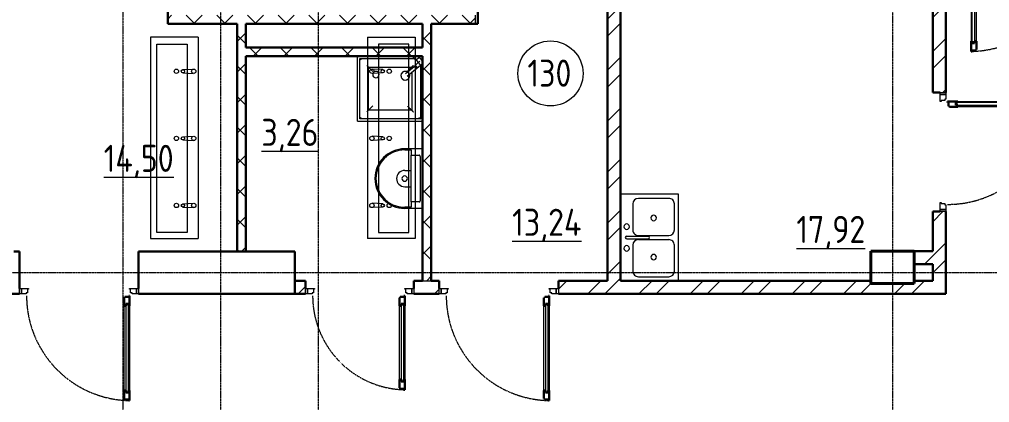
# Model space of a CAD drawing. Header units: millimetres. Extents: x -695119 to 412940, y -249585 to 622758.
# Drawn here: x -94671 to -85721, y 525560 to 529100 of the extents above; entities that cross this region are included whole.
import ezdxf

# ---------------------------------------------------------------- set-up
doc = ezdxf.new("R2010")
doc.units = ezdxf.units.MM
doc.linetypes.add('ADSK_Линия сетки', pattern=[25, 20, -2.5, 0, -2.5])
doc.linetypes.add('ADSK_Штриховая_ш2 п1_5', pattern=[4.5, 3, -1.5])
for name, color, linetype, lineweight in [('Двери', 8, 'Continuous', 9), ('Каркас_Импост', 8, 'Continuous', 9), ('Линии', 7, 'Continuous', 9), ('Марки помещений', 8, 'Continuous', 20), ('Монтажный зазор', 8, 'Continuous', 9), ('Несущие колонны', 252, 'Continuous', 18), ('Оси', 252, 'Continuous', 9), ('Остекление', 8, 'Continuous', 9), ('Открывание', 8, 'ADSK_Штриховая_ш2 п1_5', 9), ('Панель', 252, 'Continuous', 30), ('Сантехнические приборы', 8, 'Continuous', 18), ('Стены разрез', 7, 'Continuous', 30), ('Стены штриховка', 7, 'Continuous', 9)]:
    doc.layers.add(name, color=color, linetype=linetype, lineweight=lineweight)
doc.layers.add('Стены', color=194, linetype='Continuous')
doc.styles.add('GOST Common_2', font='', dxfattribs={"width": 0.9, "height": 250})
doc.styles.get('GOST Common_2').set_extended_font_data('GOST type B')
pattern_1 = [(45, (-109179.56, 538399.8), (-235.7317, 235.7317), []), (45, (-109022.4, 538399.8), (-235.7317, 235.7317), [])]
pattern_2 = [(45, (-109179.56, 538399.79), (-141.4214, 141.4214), []), (135, (-109179.56, 538399.79), (-141.4214, -141.4214), [])]

# ---------------------------------------------------------------- blocks, each defined once
blk = doc.blocks.new('ADSK_КолоннаЖБ_Прямоугольная1 - 300x400-1328091-План 1 этажа смеж')
at = {"layer": 'Несущие колонны', "lineweight": 40}
for p, q in [((-200, 150), (200, 150)), ((-200, -150), (-200, 150)), ((200, 150), (200, -150)), ((200, -150), (-200, -150))]:
    blk.add_line(p, q, dxfattribs=at)
blk = doc.blocks.new('Дверь_Alumark_однопольная_S50 - Дв-8_Ш_1100х2350 Пр-2610418-План 1 этажа смеж')
at = {"layer": 'Каркас_Импост'}
for p, q in [((-405, 60), (-364, 60)), ((-405, 10), (-405, 60)), ((-341, 10), (-405, 10)), ((-364, 60), (-364, 52)), ((-364, 52), (-350, 52)), ((-350, 52), (-350, 18)), ((-350, 18), (-341, 18)), ((-341, 18), (-341, 10)), ((591, 18), (600, 18)), ((591, 10), (591, 18)), ((655, 10), (591, 10)), ((600, 52), (614, 52)), ((600, 18), (600, 52)), ((614, 52), (614, 60)), ((614, 60), (655, 60)), ((655, 60), (655, 10))]:
    blk.add_line(p, q, dxfattribs=at)
at = {"layer": 'Монтажный зазор'}
for p, q in [((-425, 60), (-405, 60)), ((-425, 10), (-425, 60)), ((-405, 10), (-425, 10)), ((-405, 60), (-405, 10)), ((655, 60), (675, 60)), ((655, 10), (655, 60)), ((675, 10), (655, 10)), ((675, 60), (675, 10))]:
    blk.add_line(p, q, dxfattribs=at)
at = {"layer": 'Остекление'}
for p, q in [((-332, 970), (-332, 154)), ((-308, 970), (-332, 970)), ((-308, 154), (-308, 970)), ((-332, 154), (-308, 154))]:
    blk.add_line(p, q, dxfattribs=at)
at = {"layer": 'Открывание'}
blk.add_arc((-359, 78), 968, 0, 88.93452, dxfattribs=at)
at = {"layer": 'Панель'}
for p, q in [((-341, 1046), (-333, 1046)), ((-341, 952), (-341, 1046)), ((-333, 1046), (-333, 1037)), ((-333, 1037), (-299, 1037)), ((-299, 1037), (-299, 1028)), ((-299, 1028), (-291, 1028)), ((-291, 1028), (-291, 952)), ((-332, 952), (-341, 952)), ((-332, 970), (-332, 952)), ((-308, 970), (-332, 970)), ((-308, 952), (-308, 970)), ((-291, 952), (-308, 952)), ((-341, 78), (-341, 172)), ((-332, 172), (-341, 172)), ((-332, 154), (-332, 172)), ((-308, 154), (-332, 154)), ((-308, 172), (-308, 154)), ((-291, 172), (-308, 172)), ((-299, 96), (-299, 87)), ((-291, 96), (-299, 96)), ((-291, 172), (-291, 96)), ((-333, 78), (-341, 78)), ((-333, 87), (-333, 78)), ((-299, 87), (-333, 87))]:
    blk.add_line(p, q, dxfattribs=at)
at = {"layer": 'Панель', "lineweight": 9}
for p, q in [((-341, 172), (-341, 952)), ((-291, 952), (-291, 172))]:
    blk.add_line(p, q, dxfattribs=at)
blk = doc.blocks.new('Дверь_Alumark_однопольная_S50 - Дв-8_Ш_1100х2350 Пр-2610413-План 1 этажа смеж')
at = {"layer": 'Каркас_Импост'}
for p, q in [((-405, 195), (-364, 195)), ((-405, 145), (-405, 195)), ((-364, 195), (-364, 187)), ((-364, 187), (-350, 187)), ((-350, 187), (-350, 153)), ((600, 187), (614, 187)), ((600, 153), (600, 187)), ((614, 187), (614, 195)), ((614, 195), (655, 195)), ((655, 195), (655, 145)), ((-341, 145), (-405, 145)), ((-350, 153), (-341, 153)), ((-341, 153), (-341, 145)), ((591, 153), (600, 153)), ((591, 145), (591, 153)), ((655, 145), (591, 145))]:
    blk.add_line(p, q, dxfattribs=at)
at = {"layer": 'Монтажный зазор'}
for p, q in [((-425, 195), (-405, 195)), ((-425, 145), (-425, 195)), ((-405, 195), (-405, 145)), ((655, 195), (675, 195)), ((655, 145), (655, 195)), ((675, 195), (675, 145)), ((-405, 145), (-425, 145)), ((675, 145), (655, 145))]:
    blk.add_line(p, q, dxfattribs=at)
at = {"layer": 'Остекление'}
for p, q in [((-332, 1105), (-332, 289)), ((-308, 1105), (-332, 1105)), ((-308, 289), (-308, 1105)), ((-332, 289), (-308, 289))]:
    blk.add_line(p, q, dxfattribs=at)
at = {"layer": 'Открывание'}
blk.add_arc((-359, 213), 968, 0, 88.93452, dxfattribs=at)
at = {"layer": 'Панель'}
for p, q in [((-341, 1181), (-333, 1181)), ((-341, 1087), (-341, 1181)), ((-333, 1181), (-333, 1172)), ((-333, 1172), (-299, 1172)), ((-299, 1172), (-299, 1163)), ((-332, 1087), (-341, 1087)), ((-332, 1105), (-332, 1087)), ((-308, 1105), (-332, 1105)), ((-308, 1087), (-308, 1105)), ((-291, 1087), (-308, 1087)), ((-299, 1163), (-291, 1163)), ((-291, 1163), (-291, 1087)), ((-341, 213), (-341, 307)), ((-332, 307), (-341, 307)), ((-332, 289), (-332, 307)), ((-308, 289), (-332, 289)), ((-308, 307), (-308, 289)), ((-291, 307), (-308, 307)), ((-291, 307), (-291, 231)), ((-333, 213), (-341, 213)), ((-333, 222), (-333, 213)), ((-299, 222), (-333, 222)), ((-299, 231), (-299, 222)), ((-291, 231), (-299, 231))]:
    blk.add_line(p, q, dxfattribs=at)
at = {"layer": 'Панель', "lineweight": 9}
for p, q in [((-341, 307), (-341, 1087)), ((-291, 1087), (-291, 307))]:
    blk.add_line(p, q, dxfattribs=at)
blk = doc.blocks.new('Дверь_Alumark_однопольная_S50 - Дв-8л_Ш_1100х2350 Л-3931643-План 1 этажа смеж')
at = {"layer": 'Каркас_Импост'}
for p, q in [((-364, 60), (-405, 60)), ((-405, 60), (-405, 10)), ((-405, 10), (-341, 10)), ((-364, 52), (-364, 60)), ((-350, 52), (-364, 52)), ((-350, 18), (-350, 52)), ((-341, 18), (-350, 18)), ((-341, 10), (-341, 18)), ((600, 18), (591, 18)), ((591, 18), (591, 10)), ((591, 10), (655, 10)), ((614, 52), (600, 52)), ((600, 52), (600, 18)), ((614, 60), (614, 52)), ((655, 60), (614, 60)), ((655, 10), (655, 60))]:
    blk.add_line(p, q, dxfattribs=at)
at = {"layer": 'Монтажный зазор'}
for p, q in [((-425, 60), (-425, 10)), ((-405, 60), (-425, 60)), ((-425, 10), (-405, 10)), ((-405, 10), (-405, 60)), ((675, 60), (655, 60)), ((655, 60), (655, 10)), ((655, 10), (675, 10)), ((675, 10), (675, 60))]:
    blk.add_line(p, q, dxfattribs=at)
at = {"layer": 'Остекление'}
for p, q in [((558, 154), (558, 970)), ((558, 970), (582, 970)), ((582, 970), (582, 154)), ((582, 154), (558, 154))]:
    blk.add_line(p, q, dxfattribs=at)
at = {"layer": 'Открывание'}
blk.add_arc((609, 78), 968, 91.06548, 180, dxfattribs=at)
at = {"layer": 'Панель'}
for p, q in [((549, 1028), (541, 1028)), ((541, 1028), (541, 952)), ((583, 1037), (549, 1037)), ((549, 1037), (549, 1028)), ((591, 1046), (583, 1046)), ((583, 1046), (583, 1037)), ((591, 952), (591, 1046)), ((541, 952), (558, 952)), ((558, 952), (558, 970)), ((558, 970), (582, 970)), ((582, 970), (582, 952)), ((582, 952), (591, 952)), ((541, 172), (541, 96)), ((541, 172), (558, 172)), ((541, 96), (549, 96)), ((549, 96), (549, 87)), ((558, 172), (558, 154)), ((558, 154), (582, 154)), ((582, 172), (591, 172)), ((582, 154), (582, 172)), ((591, 78), (591, 172)), ((549, 87), (583, 87)), ((583, 87), (583, 78)), ((583, 78), (591, 78))]:
    blk.add_line(p, q, dxfattribs=at)
at = {"layer": 'Панель', "lineweight": 9}
for p, q in [((541, 952), (541, 172)), ((591, 172), (591, 952))]:
    blk.add_line(p, q, dxfattribs=at)
blk = doc.blocks.new('ИГСП_ООО САНИТА сантехника_Умывальник - ИГСП_ООО САНИТА сантехника_Умывальник-V4-План 1 этажа смеж')
at = {"layer": 'Сантехнические приборы'}
for p, q in [((-275, 0), (-275, -165)), ((275, 0), (275, -165)), ((-215, -105), (-215, -31.3)), ((-205, -21.3), (205, -21.3)), ((215, -31.3), (215, -105)), ((-265, -165), (-265, -105)), ((-265, -105), (-215, -105)), ((-205, -105), (-215, -105)), ((205, -105), (-205, -105)), ((-75, -165), (-75, -105)), ((75, -165), (75, -105)), ((215, -105), (205, -105)), ((215, -105), (265, -105)), ((265, -105), (265, -165))]:
    blk.add_line(p, q, dxfattribs=at)
at = {"layer": 'Сантехнические приборы', "flags": 128}
for points in [[(-205, -21.3), (-205.4, -21.3), (-205.8, -21.3), (-206.2, -21.3), (-206.6, -21.4), (-207, -21.5), (-207.4, -21.6), (-207.8, -21.7), (-208.1, -21.8), (-208.5, -21.9), (-208.9, -22.1), (-209.3, -22.2), (-209.6, -22.4), (-210, -22.6), (-210.3, -22.8), (-210.6, -23), (-211, -23.2), (-211.3, -23.5), (-211.6, -23.7), (-211.9, -24), (-212.2, -24.3), (-212.4, -24.6), (-212.7, -24.9), (-213, -25.2), (-213.2, -25.5), (-213.4, -25.9), (-213.6, -26.2), (-213.8, -26.6), (-214, -26.9), (-214.2, -27.3), (-214.3, -27.6), (-214.5, -28), (-214.6, -28.4), (-214.7, -28.8), (-214.8, -29.2), (-214.9, -29.6), (-214.9, -30), (-215, -30.4), (-215, -30.8), (-215, -31.2), (-215, -31.3)], [(215, -31.3), (215, -30.9), (215, -30.5), (214.9, -30.1), (214.9, -29.7), (214.8, -29.3), (214.7, -28.9), (214.6, -28.5), (214.5, -28.1), (214.4, -27.7), (214.2, -27.4), (214, -27), (213.9, -26.6), (213.7, -26.3), (213.5, -26), (213.3, -25.6), (213, -25.3), (212.8, -25), (212.5, -24.7), (212.2, -24.4), (212, -24.1), (211.7, -23.8), (211.4, -23.6), (211.1, -23.3), (210.7, -23.1), (210.4, -22.9), (210.1, -22.6), (209.7, -22.4), (209.4, -22.3), (209, -22.1), (208.6, -21.9), (208.2, -21.8), (207.9, -21.7), (207.5, -21.6), (207.1, -21.5), (206.7, -21.4), (206.3, -21.4), (205.9, -21.3), (205.5, -21.3), (205.1, -21.3), (205, -21.3)], [(-265, -165), (-264.8, -175.6), (-264.2, -186.2), (-263.1, -196.7), (-261.6, -207.2), (-259.7, -217.6), (-257.4, -228), (-254.7, -238.2), (-251.5, -248.4), (-248, -258.4), (-244.1, -268.2), (-239.8, -277.9), (-235.1, -287.4), (-230, -296.7), (-224.5, -305.8), (-218.7, -314.6), (-212.6, -323.3), (-206.1, -331.6), (-199.2, -339.7), (-192.1, -347.6), (-184.6, -355.1), (-176.9, -362.3), (-168.8, -369.2), (-160.5, -375.8), (-152, -382.1), (-143.2, -388), (-134.1, -393.5), (-124.9, -398.7), (-115.5, -403.5), (-105.8, -408), (-96, -412), (-86.1, -415.6), (-76, -418.9), (-65.8, -421.7), (-55.4, -424.1), (-45, -426.1), (-34.6, -427.7), (-24, -428.9), (-13.5, -429.7), (-2.9, -430), (7.7, -429.9), (18.3, -429.4), (28.9, -428.4), (39.4, -427.1), (49.8, -425.3), (60.2, -423.1), (70.5, -420.5), (80.6, -417.4), (90.7, -414), (100.6, -410.2), (110.3, -406), (119.8, -401.4), (129.2, -396.4), (138.3, -391), (147.3, -385.3), (156, -379.3), (164.4, -372.8), (172.6, -366.1), (180.5, -359), (188.1, -351.7), (195.4, -344), (202.4, -336), (209.1, -327.8), (215.4, -319.3), (221.4, -310.6), (227.1, -301.6), (232.4, -292.4), (237.3, -283), (241.8, -273.4), (245.9, -263.7), (249.7, -253.8), (253, -243.7), (256, -233.5), (258.5, -223.2), (260.6, -212.9), (262.3, -202.4), (263.6, -191.9), (264.5, -181.3), (264.9, -170.7), (265, -165)]]:
    blk.add_lwpolyline(points, dxfattribs=at)
at = {"layer": 'Сантехнические приборы'}
for centre, radius, start, end in [((-205, -31.3), 10, 90, 180), ((205, -31.3), 10, 0, 90), ((0, -165), 275, 180, 360), ((0, -165), 265, 180, 0), ((0, -165), 75, 180, 0), ((0, -165), 25, 0, 180), ((0, -165), 25, 180, 360)]:
    blk.add_arc(centre, radius, start, end, dxfattribs=at)
blk = doc.blocks.new('ИГСП_ВИЗ_Душевой поддон - Ш_Поддон 600х600-3759801-План 1 этажа смеж')
at = {"layer": 'Сантехнические приборы'}
for p, q in [((300, 300), (-300, 300)), ((-280, -215.6), (-280, 280)), ((-280, 280), (280, 280)), ((280, 280), (280, -280)), ((300, 300), (300, -300)), ((-200, -151.6), (-200, 200)), ((-200, 200), (200, 200)), ((200, 200), (200, -200)), ((-200, -200), (-200, -186.9)), ((200, -200), (-200, -200)), ((280, -280), (-220.9, -280))]:
    blk.add_line(p, q, dxfattribs=at)
for start, end in [(0, 180), (180, 270), (270, 0)]:
    blk.add_arc((130, -130), 30, start, end, dxfattribs=at)
for points, knots in [([(-265, 265), (-266.3, 266.3), (-268.3, 268.3), (-270.8, 270.8), (-272.2, 272.2), (-273.3, 273.3), (-274.4, 274.4), (-275.4, 275.4), (-276.3, 276.3), (-277.1, 277.1), (-278, 278), (-278.9, 278.9), (-279.7, 279.7), (-280, 280), (-280, 280)], [0, 0, 0, 0, 0.166667, 0.25, 0.333333, 0.375, 0.416667, 0.5, 0.541667, 0.583333, 0.666667, 0.75, 0.833333, 1, 1, 1, 1]), ([(265, 265), (266.3, 266.3), (268.3, 268.3), (270.8, 270.8), (272.2, 272.2), (273.3, 273.3), (274.4, 274.4), (275.4, 275.4), (276.3, 276.3), (277.1, 277.1), (278, 278), (278.9, 278.9), (279.7, 279.7), (280, 280), (280, 280)], [0, 0, 0, 0, 0.166667, 0.25, 0.333333, 0.375, 0.416667, 0.5, 0.541667, 0.583333, 0.666667, 0.75, 0.833333, 1, 1, 1, 1]), ([(-200, 200), (-200, 200), (-200.3, 200.3), (-201.1, 201.1), (-202, 202), (-202.9, 202.9), (-203.7, 203.7), (-204.6, 204.6), (-205.8, 205.8), (-207.2, 207.2), (-208.4, 208.4), (-209.6, 209.6), (-211.7, 211.7), (-213.7, 213.7), (-215, 215)], [0, 0, 0, 0, 0.166667, 0.25, 0.333333, 0.416667, 0.458333, 0.5, 0.583333, 0.666667, 0.708333, 0.75, 0.833333, 1, 1, 1, 1]), ([(-160, 160), (-163.5, 163.6), (-168.7, 168.7), (-175.4, 175.3), (-179.3, 179.3), (-182.2, 182.2), (-185.1, 185.1), (-187.7, 187.7), (-190.1, 190.1), (-192.3, 192.3), (-194.7, 194.7), (-197.1, 197.1), (-199.3, 199.3), (-200, 200), (-200, 200)], [0, 0, 0, 0, 0.166667, 0.25, 0.333333, 0.375, 0.416667, 0.5, 0.541667, 0.583333, 0.666667, 0.75, 0.833333, 1, 1, 1, 1]), ([(200, 200), (200, 200), (199.3, 199.3), (197.1, 197.1), (194.7, 194.7), (192.3, 192.3), (190.1, 190.1), (187.7, 187.7), (185.1, 185.1), (182.2, 182.2), (179.3, 179.3), (175.3, 175.4), (168.7, 168.7), (163.6, 163.5), (160, 160)], [-1, -1, -1, -1, -0.833333, -0.75, -0.666667, -0.583333, -0.541667, -0.5, -0.416667, -0.375, -0.333333, -0.25, -0.166667, 0, 0, 0, 0]), ([(200, 200), (200, 200), (200.3, 200.3), (201.1, 201.1), (202, 202), (202.9, 202.9), (203.7, 203.7), (204.6, 204.6), (205.8, 205.8), (207.2, 207.2), (208.4, 208.4), (209.6, 209.6), (211.7, 211.7), (213.7, 213.7), (215, 215)], [0, 0, 0, 0, 0.166667, 0.25, 0.333333, 0.416667, 0.458333, 0.5, 0.583333, 0.666667, 0.708333, 0.75, 0.833333, 1, 1, 1, 1]), ([(-160, -160), (-163.6, -163.5), (-168.7, -168.7), (-175.3, -175.4), (-179.3, -179.3), (-182.2, -182.2), (-185.1, -185.1), (-187.7, -187.7), (-190.1, -190.1), (-192.3, -192.3), (-194.7, -194.7), (-197.1, -197.1), (-199.3, -199.3), (-200, -200), (-200, -200)], [0, 0, 0, 0, 0.166667, 0.25, 0.333333, 0.375, 0.416667, 0.5, 0.541667, 0.583333, 0.666667, 0.75, 0.833333, 1, 1, 1, 1]), ([(160, -160), (163.5, -163.6), (168.7, -168.7), (175.4, -175.3), (179.3, -179.3), (182.2, -182.2), (185.1, -185.1), (187.7, -187.7), (190.1, -190.1), (192.3, -192.3), (194.7, -194.7), (197.1, -197.1), (199.3, -199.3), (200, -200), (200, -200)], [0, 0, 0, 0, 0.166667, 0.25, 0.333333, 0.375, 0.416667, 0.5, 0.541667, 0.583333, 0.666667, 0.75, 0.833333, 1, 1, 1, 1]), ([(-200, -200), (-200, -200), (-200.3, -200.3), (-201.1, -201.1), (-202, -202), (-202.9, -202.9), (-203.7, -203.7), (-204.6, -204.6), (-205.8, -205.8), (-207.2, -207.2), (-208.4, -208.4), (-209.6, -209.6), (-211.7, -211.7), (-213.7, -213.7), (-215, -215)], [0, 0, 0, 0, 0.166667, 0.25, 0.333333, 0.416667, 0.458333, 0.5, 0.583333, 0.666667, 0.708333, 0.75, 0.833333, 1, 1, 1, 1]), ([(215, -215), (213.7, -213.7), (211.7, -211.7), (209.2, -209.2), (207.8, -207.8), (206.7, -206.7), (205.6, -205.6), (204.6, -204.6), (203.7, -203.7), (202.9, -202.9), (202, -202), (201.1, -201.1), (200.3, -200.3), (200, -200), (200, -200)], [-1, -1, -1, -1, -0.833333, -0.75, -0.666667, -0.625, -0.583333, -0.5, -0.458333, -0.416667, -0.333333, -0.25, -0.166667, 0, 0, 0, 0]), ([(280, -280), (280, -280), (279.7, -279.7), (278.9, -278.9), (278, -278), (277.1, -277.1), (276.3, -276.3), (275.4, -275.4), (274.4, -274.4), (273.3, -273.3), (272.2, -272.2), (270.8, -270.8), (268.3, -268.3), (266.3, -266.3), (265, -265)], [-1, -1, -1, -1, -0.833333, -0.75, -0.666667, -0.583333, -0.541667, -0.5, -0.416667, -0.375, -0.333333, -0.25, -0.166667, 0, 0, 0, 0])]:
    blk.add_open_spline(points, degree=3, knots=knots, dxfattribs=at)
blk = doc.blocks.new('ИГСП_Смеситель настенный_ГОСТ25809-96 - См-ДшДРНШл-V71-План 1 этажа смеж')
at = {"layer": 'Сантехнические приборы'}
for p, q in [((18.4, 371.8), (18.4, 315.9)), ((144, 387.8), (39, 390.3)), ((39, 358), (144, 360.5)), ((58.4, 315.9), (58.4, 419.5)), ((63.5, 424.6), (63.5, 425.5)), ((216, 387.5), (116.7, 387.5)), ((116.7, 362.5), (216, 362.5)), ((144, 361.8), (144, 360.5)), ((233, 414.1), (230.8, 414.3)), ((63.5, 325.4), (12.7, 325.4)), ((12.7, 325.4), (12.7, 319.1)), ((63.5, 276.2), (63.5, 325.4)), ((230.8, 333.8), (233, 334))]:
    blk.add_line(p, q, dxfattribs=at)
at = {"layer": 'Сантехнические приборы', "flags": 128}
for points in [[(116.7, 387.5), (115.7, 387.5), (114.7, 387.5), (113.8, 387.5), (113, 387.5), (112.2, 387.5), (111.4, 387.5), (110.7, 387.5), (110.1, 387.5), (109.5, 387.5), (109, 387.5), (108.6, 387.5), (108.2, 387.5), (107.9, 387.5), (107.6, 387.5), (107.4, 387.5), (107.3, 387.5), (107.3, 387.5)], [(107.3, 362.5), (107.3, 362.5), (107.5, 362.5), (107.7, 362.5), (108, 362.5), (108.3, 362.5), (108.7, 362.5), (109.2, 362.5), (109.7, 362.5), (110.3, 362.5), (110.9, 362.5), (111.6, 362.5), (112.4, 362.5), (113.2, 362.5), (114.1, 362.5), (115, 362.5), (116, 362.5), (116.7, 362.5)], [(241, 412), (239.5, 412.6), (238, 413), (236.4, 413.4), (234.9, 413.8), (233.3, 414), (231.7, 414.2), (230.1, 414.4), (228.5, 414.4), (226.9, 414.5), (225.3, 414.4), (223.7, 414.3), (222.1, 414.1), (220.5, 413.8), (219, 413.5), (217.4, 413.2), (215.9, 412.7), (214.4, 412.2), (212.9, 411.7), (211.4, 411), (209.9, 410.3), (208.5, 409.6), (207.1, 408.8), (205.8, 408), (204.4, 407), (203.2, 406.1), (201.9, 405.1), (200.7, 404), (199.6, 402.9), (198.4, 401.8), (197.4, 400.6), (196.4, 399.3), (195.4, 398), (194.5, 396.7), (193.6, 395.4), (192.8, 394), (192, 392.6), (191.3, 391.1), (190.7, 389.6), (190.1, 388.1), (189.6, 386.6), (189.1, 385.1), (188.7, 383.5), (188.4, 382), (188.1, 380.4), (187.9, 378.8), (187.7, 377.2), (187.6, 375.6), (187.6, 374.1)], [(187.6, 374.1), (187.6, 372.5), (187.7, 370.9), (187.9, 369.3), (188.1, 367.7), (188.4, 366.1), (188.7, 364.5), (189.1, 363), (189.6, 361.4), (190.1, 359.9), (190.7, 358.4), (191.4, 356.9), (192.1, 355.5), (192.8, 354.1), (193.7, 352.7), (194.5, 351.3), (195.4, 350), (196.4, 348.7), (197.4, 347.5), (198.5, 346.3), (199.6, 345.2), (200.8, 344.1), (202, 343), (203.2, 342), (204.5, 341), (205.9, 340.1), (207.2, 339.3), (208.6, 338.5), (210, 337.8), (211.5, 337.1), (213, 336.5), (214.5, 335.9), (216, 335.4), (217.5, 335), (219.1, 334.6), (220.6, 334.3), (222.2, 334), (223.8, 333.9), (225.4, 333.7), (227, 333.7), (228.6, 333.7), (230.2, 333.8), (231.8, 333.9), (233.4, 334.1), (235, 334.4), (236.5, 334.8), (238.1, 335.2), (239.6, 335.6), (241, 336.1)]]:
    blk.add_lwpolyline(points, dxfattribs=at)
at = {"layer": 'Сантехнические приборы'}
for start, end in [(165, 180), (180, 195), (105, 158.56167), (203.31027, 216.67658), (222.64074, 236.70666), (240, 255), (262.49125, 279.30332)]:
    blk.add_arc((107.3, 375), 12.5, start, end, dxfattribs=at)
for centre, major_axis, start_param, end_param in [((227.5, 374.1), (0, 40.4), 0.456571, 0.576516), ((227.5, 374.1), (0, 40.4), 6.200292, 6.320479), ((229.7, 374.1), (0, 40.2), 4.712389, 6.283185), ((229.7, 374.1), (0, 40.2), 3.141593, 4.712389), ((227.5, 374.1), (0, 40.4), 5.708701, 6.175721), ((227.5, 374.1), (0, 40.4), 5.121537, 5.331775), ((227.5, 374.1), (0, 40.4), 4.246302, 4.331237), ((227.5, 374.1), (0, 40.4), 4.712389, 4.895955), ((227.5, 374.1), (0, 40.4), 2.094395, 2.12839), ((227.5, 374.1), (0, 40.4), 2.565108, 2.70999), ((227.5, 374.1), (0, 40.4), 3.107058, 3.728593), ((227.5, 374.1), (0, 40.4), 4.12978, 4.227438)]:
    blk.add_ellipse(centre, major_axis=major_axis, ratio=0.98191, start_param=start_param, end_param=end_param, dxfattribs=at)
blk.add_open_spline([(94.8, 375), (94.8, 376.5), (95.3, 379.4), (97.5, 383.2), (100.9, 386), (104.4, 387.3), (106.5, 387.5), (107.3, 387.5)], degree=3, knots=[0, 0, 0, 0, 0.1111111, 0.2222222, 0.3333333, 0.4444444, 0.4998563, 0.4998563, 0.4998563, 0.4998563], dxfattribs=at)
for points in [[(109.4, 362.7), (108, 362.4), (105, 362.4), (100.9, 363.9), (97.5, 366.8), (95.3, 370.6), (94.8, 373.5), (94.8, 375)], [(107.5, 375), (107.5, 376.5), (107.9, 379.4), (109.5, 383.2), (112, 386), (115.1, 387.6), (117.3, 387.6), (118.3, 387.3)], [(118.3, 362.7), (117.3, 362.4), (115.1, 362.4), (112, 363.9), (109.5, 366.8), (107.9, 370.6), (107.5, 373.5), (107.5, 375)]]:
    blk.add_open_spline(points, degree=3, dxfattribs=at)
blk = doc.blocks.new('Дверь_Alumark_однопольная_S50 - Дв-9_Ш_1000х2350 Пр-3919071-План 1 этажа смеж')
at = {"layer": 'Каркас_Импост'}
for p, q in [((-355, 60), (-314, 60)), ((-355, 10), (-355, 60)), ((-291, 10), (-355, 10)), ((-314, 60), (-314, 52)), ((-314, 52), (-300, 52)), ((-300, 52), (-300, 18)), ((-300, 18), (-291, 18)), ((-291, 18), (-291, 10)), ((541, 18), (550, 18)), ((541, 10), (541, 18)), ((605, 10), (541, 10)), ((550, 52), (564, 52)), ((550, 18), (550, 52)), ((564, 52), (564, 60)), ((564, 60), (605, 60)), ((605, 60), (605, 10))]:
    blk.add_line(p, q, dxfattribs=at)
at = {"layer": 'Монтажный зазор'}
for p, q in [((-375, 60), (-355, 60)), ((-375, 10), (-375, 60)), ((-355, 10), (-375, 10)), ((-355, 60), (-355, 10)), ((605, 60), (625, 60)), ((605, 10), (605, 60)), ((625, 10), (605, 10)), ((625, 60), (625, 10))]:
    blk.add_line(p, q, dxfattribs=at)
at = {"layer": 'Остекление'}
for p, q in [((-282, 870), (-282, 154)), ((-258, 870), (-282, 870)), ((-258, 154), (-258, 870)), ((-282, 154), (-258, 154))]:
    blk.add_line(p, q, dxfattribs=at)
at = {"layer": 'Открывание'}
blk.add_arc((-309, 78), 868, 0, 88.81175, dxfattribs=at)
at = {"layer": 'Панель'}
for p, q in [((-291, 946), (-283, 946)), ((-291, 852), (-291, 946)), ((-283, 946), (-283, 937)), ((-283, 937), (-249, 937)), ((-249, 937), (-249, 928)), ((-249, 928), (-241, 928)), ((-241, 928), (-241, 852)), ((-282, 852), (-291, 852)), ((-282, 870), (-282, 852)), ((-258, 870), (-282, 870)), ((-258, 852), (-258, 870)), ((-241, 852), (-258, 852)), ((-291, 78), (-291, 172)), ((-282, 172), (-291, 172)), ((-282, 154), (-282, 172)), ((-258, 154), (-282, 154)), ((-258, 172), (-258, 154)), ((-241, 172), (-258, 172)), ((-249, 96), (-249, 87)), ((-241, 96), (-249, 96)), ((-241, 172), (-241, 96)), ((-283, 78), (-291, 78)), ((-283, 87), (-283, 78)), ((-249, 87), (-283, 87))]:
    blk.add_line(p, q, dxfattribs=at)
at = {"layer": 'Панель', "lineweight": 9}
for p, q in [((-291, 172), (-291, 852)), ((-241, 852), (-241, 172))]:
    blk.add_line(p, q, dxfattribs=at)
blk = doc.blocks.new('Кухонная мойка-Двойная - 1000 x 535 мм-3931212-План 1 этажа смеж')
at = {"layer": 'Сантехнические приборы'}
for p, q in [((415.7, -265.2), (415.7, 269.8)), ((3, 212.7), (3, 15)), ((28.4, 212.7), (28.4, 15)), ((-346.2, 104.7), (-346.2, -176.3)), ((-54.2, 155.5), (-295.4, 155.5)), ((-3.4, 104.7), (-3.4, -176.3)), ((34.7, 104.7), (34.7, -176.3)), ((326.8, 155.5), (85.5, 155.5)), ((377.6, -176.3), (377.6, 104.7)), ((-384.3, -265.2), (415.7, -265.2)), ((-295.4, -227.1), (-54.2, -227.1)), ((85.5, -227.1), (326.8, -227.1))]:
    blk.add_line(p, q, dxfattribs=at)
for centre, radius, start, end in [((-84.3, 212.7), 25.4, 360, 180), ((-84.3, 212.7), 25.4, 180, 360), ((15.7, 212.7), 12.7, 360, 180), ((115.7, 212.7), 25.4, 360, 180), ((115.7, 212.7), 25.4, 180, 360), ((-295.4, 104.7), 50.8, 90, 180), ((-54.2, 104.7), 50.8, 360, 90), ((85.5, 104.7), 50.8, 90, 180), ((326.8, 104.7), 50.8, 360, 90), ((15.7, 15), 12.7, 180, 0), ((-165.3, -35.8), 25.4, 0, 180), ((-165.3, -35.8), 25.4, 180, 360), ((196.6, -35.8), 25.4, 0, 180), ((196.6, -35.8), 25.4, 180, 360), ((-295.4, -176.3), 50.8, 180, 270), ((-54.2, -176.3), 50.8, 270, 0), ((85.5, -176.3), 50.8, 180, 270), ((326.8, -176.3), 50.8, 270, 0)]:
    blk.add_arc(centre, radius, start, end, dxfattribs=at)
blk = doc.blocks.new('ADSK_Марка_Помещение_ОдноЗначение_Номер - Номер-462100-План 1 этажа смеж')
at = {"layer": 'Марки помещений'}
blk.add_circle((0, 0), 3, dxfattribs=at)

msp = doc.modelspace()

# ---------------------------------------------------------------- hatches: boundary and pattern name
at = {"layer": 'Стены разрез', "lineweight": 9}
h = msp.add_hatch(dxfattribs=at)
h.set_pattern_fill('FP_1', color=256, style=0, pattern_type=2)
h.set_pattern_definition(pattern_1)
h.paths.add_polyline_path([(-89245.535, 526685.058), (-89125.535, 526685.058), (-89125.535, 532960.058), (-89245.535, 532960.058), (-89245.535, 527186.87)])
h = msp.add_hatch(dxfattribs=at)
h.set_pattern_fill('FP_1', color=256, style=0, pattern_type=2)
h.set_pattern_definition(pattern_1)
h.paths.add_polyline_path([(-86125.535, 526685.058), (-86125.535, 527325.063), (-86245.535, 527325.063), (-86245.535, 526685.058)])
h.paths.add_polyline_path([(-86125.535, 528425.063), (-86125.535, 532960.058), (-86245.535, 532960.058), (-86245.535, 528425.063), (-86175.535, 528425.063)])
h = msp.add_hatch(dxfattribs=at)
h.set_pattern_fill('FP_2', color=256, style=0, pattern_type=2)
h.set_pattern_definition(pattern_2)
h.paths.add_polyline_path([(-90462.804, 529060.058), (-90462.804, 529140.058), (-93302.804, 529140.058), (-93302.804, 529060.058), (-90728.922, 529060.058)])
h = msp.add_hatch(dxfattribs=at)
h.set_pattern_fill('FP_2', color=256, style=0, pattern_type=2)
h.set_pattern_definition(pattern_2)
h.paths.add_polyline_path([(-92581.415, 526955.058), (-92581.415, 529060.058), (-92661.415, 529060.058), (-92661.415, 526955.058)])
h = msp.add_hatch(dxfattribs=at)
h.set_pattern_fill('FP_2', color=256, style=0, pattern_type=2)
h.set_pattern_definition(pattern_2)
h.paths.add_polyline_path([(-90951.415, 526685.058), (-90871.415, 526685.058), (-90871.415, 529060.058), (-90951.415, 529060.058), (-90951.415, 527186.87)])
h = msp.add_hatch(dxfattribs=at)
h.set_pattern_fill('FP_2', color=256, style=0, pattern_type=2)
h.set_pattern_definition(pattern_2)
h.paths.add_polyline_path([(-90951.415, 528760.058), (-90951.415, 528840.058), (-92581.415, 528840.058), (-92581.415, 528760.058), (-91087.696, 528760.058)])
h = msp.add_hatch(dxfattribs=at)
h.set_pattern_fill('FP_1', color=256, style=0, pattern_type=2)
h.set_pattern_definition(pattern_1)
h.paths.add_polyline_path([(-86415.535, 526840.058), (-86245.535, 526840.058), (-86245.535, 526960.058), (-86415.535, 526960.058)])
h = msp.add_hatch(dxfattribs=at)
h.set_pattern_fill('FP_1', color=256, style=0, pattern_type=2)
h.set_pattern_definition(pattern_1)
h.paths.add_polyline_path([(-86125.535, 526565.058), (-86125.535, 526685.058), (-86415.535, 526685.058), (-86415.535, 526660.058), (-86815.535, 526660.058), (-86815.535, 526685.058), (-89698.854, 526685.058), (-89698.854, 526565.058), (-87858.73, 526565.058)])
h.paths.add_polyline_path([(-92130.535, 526565.058), (-92031.415, 526565.058), (-92031.415, 526685.058), (-92130.535, 526685.058), (-92130.535, 526615.058)])
h.paths.add_polyline_path([(-90798.854, 526565.058), (-90798.854, 526685.058), (-91031.415, 526685.058), (-91031.415, 526565.058)])

# ---------------------------------------------------------------- linework, layer by layer
at = {"layer": 'Линии'}
for p, q in [((-93460.535, 528935.058), (-93460.535, 527075.058)), ((-93020.535, 528935.058), (-93460.535, 528935.058)), ((-93402.484, 528871.008), (-93122.484, 528871.008)), ((-93402.484, 527131.008), (-93402.484, 528871.008)), ((-93122.484, 528871.008), (-93122.484, 527131.008)), ((-93020.535, 528935.058), (-93020.535, 527075.058)), ((-91460.535, 528935.058), (-91020.535, 528935.058)), ((-91460.535, 528935.058), (-91460.535, 527075.058)), ((-91078.586, 528871.008), (-91358.586, 528871.008)), ((-91358.586, 528871.008), (-91358.586, 527131.008)), ((-91078.586, 527131.008), (-91078.586, 528871.008)), ((-91020.535, 528935.058), (-91020.535, 527075.058)), ((-93162.484, 528636.008), (-93063.488, 528640.983)), ((-93162.484, 528606.008), (-93063.488, 528601.033)), ((-91318.586, 528636.008), (-91417.583, 528640.983)), ((-91318.586, 528606.008), (-91417.583, 528601.033)), ((-93162.484, 528016.008), (-93063.488, 528020.983)), ((-93162.484, 527986.008), (-93063.488, 527981.033)), ((-91318.586, 528016.008), (-91417.583, 528020.983)), ((-91318.586, 527986.008), (-91417.583, 527981.033)), ((-93162.484, 527396.008), (-93063.488, 527400.983)), ((-93162.484, 527366.008), (-93063.488, 527361.033)), ((-91318.586, 527396.008), (-91417.583, 527400.983)), ((-91318.586, 527366.008), (-91417.583, 527361.033)), ((-93460.535, 527075.058), (-93020.535, 527075.058)), ((-93122.484, 527131.008), (-93402.484, 527131.008)), ((-91020.535, 527075.058), (-91460.535, 527075.058)), ((-91358.586, 527131.008), (-91078.586, 527131.008))]:
    msp.add_line(p, q, dxfattribs=at)
for centre, radius in [((-93222.484, 528621.008), 20), ((-93162.484, 528621.008), 15), ((-93062.484, 528621.008), 20), ((-91418.586, 528621.008), 20), ((-91318.586, 528621.008), 15), ((-91258.586, 528621.008), 20), ((-93222.484, 528001.008), 20), ((-93162.484, 528001.008), 15), ((-93062.484, 528001.008), 20), ((-91418.586, 528001.008), 20), ((-91318.586, 528001.008), 15), ((-91258.586, 528001.008), 20), ((-93222.484, 527381.008), 20), ((-93162.484, 527381.008), 15), ((-93062.484, 527381.008), 20), ((-91418.586, 527381.008), 20), ((-91318.586, 527381.008), 15), ((-91258.586, 527381.008), 20)]:
    msp.add_circle(centre, radius, dxfattribs=at)
at = {"layer": 'Несущие колонны', "lineweight": 40}
for p, q in [((-86415.535, 526960.058), (-86815.535, 526960.058)), ((-86815.535, 526960.058), (-86815.535, 526685.058)), ((-86415.535, 526685.058), (-86415.535, 526960.058))]:
    msp.add_line(p, q, dxfattribs=at)
at = {"layer": 'Несущие колонны'}
for p, q in [((-86815.535, 526685.058), (-86815.535, 526660.058)), ((-86815.535, 526660.058), (-86415.535, 526660.058)), ((-86415.535, 526660.058), (-86415.535, 526685.058))]:
    msp.add_line(p, q, dxfattribs=at)
at = {"layer": 'Оси', "linetype": 'ADSK_Линия сетки'}
for p, q in [((-93715.535, 572133.794), (-93715.535, 505864.372)), ((-92815.535, 535260.058), (-92815.535, 507134.372)), ((-91915.535, 535260.058), (-91915.535, 507134.372)), ((-86615.535, 535260.058), (-86615.535, 505864.372)), ((-72648.241, 526760.058), (-149587.813, 526760.058))]:
    msp.add_line(p, q, dxfattribs=at)
at = {"layer": 'Стены'}
for p, q in [((-86815.535, 526660.058), (-86815.535, 526685.058)), ((-86415.535, 526660.058), (-86815.535, 526660.058)), ((-86415.535, 526685.058), (-86415.535, 526660.058))]:
    msp.add_line(p, q, dxfattribs=at)
at = {"layer": 'Стены разрез'}
for p, q in [((-89125.535, 526685.058), (-89125.535, 532960.058)), ((-86245.535, 532960.058), (-86245.535, 528425.063)), ((-89245.535, 531740.058), (-89245.535, 526685.058)), ((-86125.535, 528425.063), (-86125.535, 529790.058)), ((-93302.804, 529200.058), (-93302.804, 529060.058)), ((-90442.804, 529060.058), (-90442.804, 529200.058)), ((-93302.804, 529060.058), (-92661.415, 529060.058)), ((-92661.415, 529060.058), (-92661.415, 526955.058)), ((-92581.415, 528840.058), (-92581.415, 529060.058)), ((-92581.415, 529060.058), (-90951.415, 529060.058)), ((-90951.415, 529060.058), (-90951.415, 528840.058)), ((-90871.415, 526685.058), (-90871.415, 529060.058)), ((-90871.415, 529060.058), (-90442.804, 529060.058)), ((-90951.415, 528840.058), (-92581.415, 528840.058)), ((-92581.415, 528760.058), (-90951.415, 528760.058)), ((-92581.415, 526955.058), (-92581.415, 528760.058)), ((-90951.415, 528760.058), (-90951.415, 526685.058)), ((-86245.535, 528425.063), (-86175.535, 528425.063)), ((-86245.535, 527325.063), (-86245.535, 526960.058)), ((-86175.535, 527325.063), (-86245.535, 527325.063)), ((-86125.535, 526565.058), (-86125.535, 527325.063)), ((-94670.535, 526955.058), (-94720.535, 526955.058)), ((-94670.535, 526615.058), (-94670.535, 526955.058)), ((-92130.535, 526955.058), (-93570.535, 526955.058)), ((-93570.535, 526955.058), (-93570.535, 526615.058)), ((-92130.535, 526955.058), (-92130.535, 526565.058)), ((-86245.535, 526960.058), (-86415.535, 526960.058)), ((-86415.535, 526960.058), (-86415.535, 526840.058)), ((-86415.535, 526840.058), (-86245.535, 526840.058)), ((-86245.535, 526840.058), (-86245.535, 526685.058)), ((-92031.415, 526685.058), (-92130.535, 526685.058)), ((-92031.415, 526615.058), (-92031.415, 526685.058)), ((-90951.415, 526685.058), (-91031.415, 526685.058)), ((-91031.415, 526685.058), (-91031.415, 526615.058)), ((-90798.854, 526685.058), (-90871.415, 526685.058)), ((-90798.854, 526615.058), (-90798.854, 526685.058)), ((-89245.535, 526685.058), (-89698.854, 526685.058)), ((-89698.854, 526685.058), (-89698.854, 526615.058)), ((-86815.535, 526685.058), (-89125.535, 526685.058)), ((-86245.535, 526685.058), (-86415.535, 526685.058)), ((-95204.129, 526565.058), (-94670.535, 526565.058)), ((-93570.535, 526565.058), (-92031.415, 526565.058)), ((-91031.415, 526565.058), (-90798.854, 526565.058)), ((-89698.854, 526565.058), (-86125.535, 526565.058))]:
    msp.add_line(p, q, dxfattribs=at)
at = {"layer": 'Стены штриховка'}
for p, q in [((-90462.804, 529060.058), (-90462.804, 529140.058)), ((-90951.415, 526685.058), (-90871.415, 526685.058))]:
    msp.add_line(p, q, dxfattribs=at)

# ---------------------------------------------------------------- block references
at = {"layer": 'Двери'}
for name, p, rotation in [('Дверь_Alumark_однопольная_S50 - Дв-8л_Ш_1100х2350 Л-3931643-План 1 этажа смеж', (-85300.535, 529850.058), 180), ('Дверь_Alumark_однопольная_S50 - Дв-8_Ш_1100х2350 Пр-2610418-План 1 этажа смеж', (-86185.535, 528000.063), 269.9999999999999), ('Дверь_Alumark_однопольная_S50 - Дв-8_Ш_1100х2350 Пр-2610413-План 1 этажа смеж', (-93995.535, 526760.058), 180), ('Дверь_Alumark_однопольная_S50 - Дв-9_Ш_1000х2350 Пр-3919071-План 1 этажа смеж', (-91406.415, 526625.058), 180), ('Дверь_Alumark_однопольная_S50 - Дв-8_Ш_1100х2350 Пр-2610418-План 1 этажа смеж', (-90123.854, 526625.058), 180)]:
    msp.add_blockref(name, p, dxfattribs=dict(at, rotation=rotation))
at = {"layer": 'Марки помещений', "xscale": 99.99999999999993, "yscale": 99.99999999999993, "zscale": 99.99999999999993}
msp.add_blockref('ADSK_Марка_Помещение_ОдноЗначение_Номер - Номер-462100-План 1 этажа смеж', (-89771.374, 528600.53), dxfattribs=at)
at = {"layer": 'Несущие колонны', "lineweight": 40}
msp.add_blockref('ADSK_КолоннаЖБ_Прямоугольная1 - 300x400-1328091-План 1 этажа смеж', (-86615.535, 526810.058), dxfattribs=at)
at = {"layer": 'Сантехнические приборы'}
for name, p, rotation in [('ИГСП_Смеситель настенный_ГОСТ25809-96 - См-ДшДРНШл-V71-План 1 этажа смеж', (-91176.313, 529012.603), 219.9999999999979), ('ИГСП_ВИЗ_Душевой поддон - Ш_Поддон 600х600-3759801-План 1 этажа смеж', (-91251.415, 528460.058), 180), ('ИГСП_ООО САНИТА сантехника_Умывальник - ИГСП_ООО САНИТА сантехника_Умывальник-V4-План 1 этажа смеж', (-90951.415, 527629.477), 269.9999999999991), ('Кухонная мойка-Двойная - 1000 x 535 мм-3931212-План 1 этажа смеж', (-88855.69, 527069.369), 90.0000000000002)]:
    msp.add_blockref(name, p, dxfattribs=dict(at, rotation=rotation))

# ---------------------------------------------------------------- texts
at = {"layer": 'Марки помещений', "lineweight": 9, "char_height": 250, "attachment_point": 1, "style": 'GOST Common_2'}
for s, insert, width in [('130', (-89983.782, 528728.255), 526.70869), ('\\L3,26', (-92438.39, 528181.253), 678.22762), ('\\L14,50', (-93892.541, 527941.391), 836.96175), ('\\L13,24', (-90124.943, 527350.756), 836.96175), ('\\L17,92', (-87502.677, 527284.909), 815.31619)]:
    msp.add_mtext(s, dxfattribs=dict(at, insert=insert, width=width))

doc.saveas('drawing.dxf')
